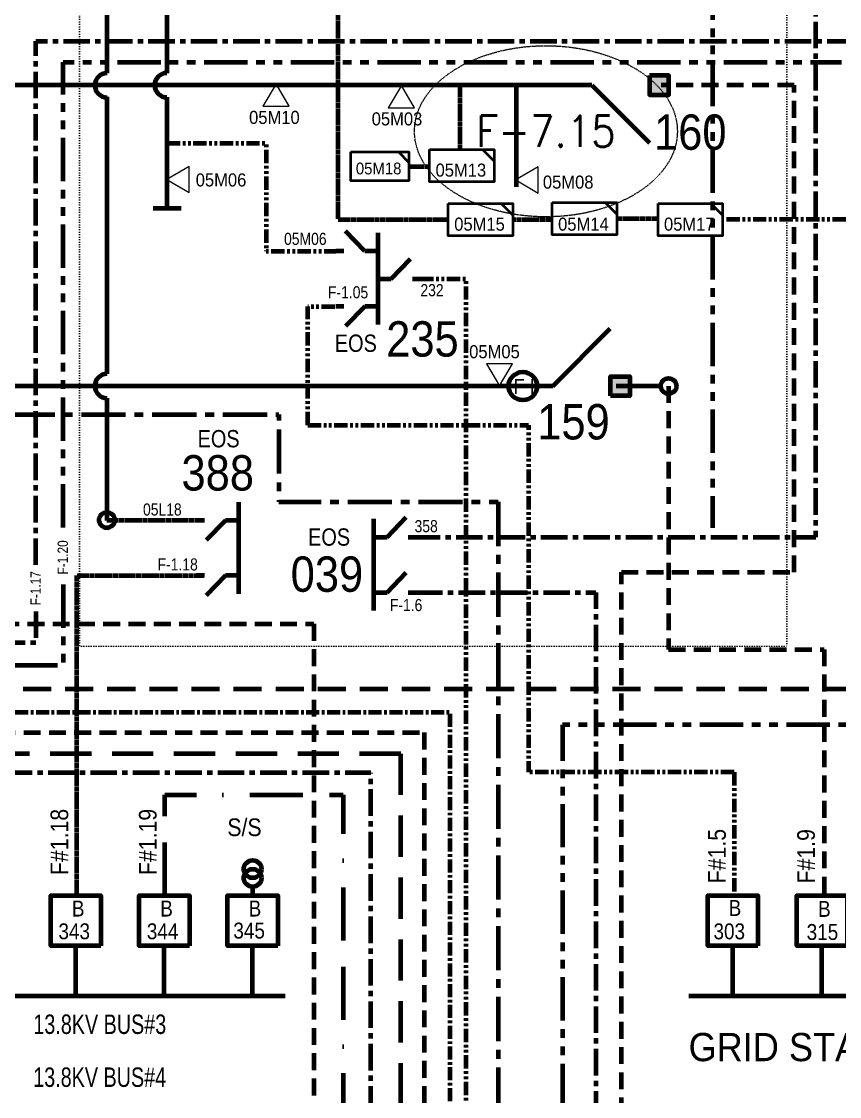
# Model space of a CAD drawing. Header units: metres. Extents: x 65984 to 144644, y -19036 to 23726.
# Drawn here: x 117916.4 to 118147.8, y 20156.4 to 20460.5 of the extents above; entities that cross this region are included whole.
import ezdxf
from ezdxf.enums import TextEntityAlignment as Align

# ---------------------------------------------------------------- set-up
doc = ezdxf.new("R2010")
doc.units = ezdxf.units.M
doc.header["$MEASUREMENT"] = 0
for name, pattern in [('( Border )', [1.75, 0.5, -0.25, 0.5, -0.25, 0, -0.25]), ('( Center )', [2, 1.25, -0.25, 0.25, -0.25]), ('( Phantom )', [2.5, 1.25, -0.25, 0.25, -0.25, 0.25, -0.25]), ('DGN Style 1', [0.6, 0, -0.6]), ('DGN Style 3', [0.013877, 0, -0.013877]), ('HIDDEN2', [2381.25, 1587.5, -793.75])]:
    doc.linetypes.add(name, pattern=pattern)
doc.layers.get('0').update_dxf_attribs({"color": 95, "lineweight": 40})
for name, color, linetype, lineweight in [('ABS', 7, 'Continuous', 40), ('ABS NUMBER', 112, 'Continuous', 30), ('d_eos', 111, 'Continuous', 40), ('d_eos no', 121, 'Continuous', 40), ('d_grid line', 7, 'DGN Style 1', 0), ('d_oh branch', 94, 'Continuous', 40), ('d_switch', 95, 'Continuous', 40), ('d_tf', 1, 'Continuous', 40), ('d_tf no', 6, 'Continuous', 40), ('d_tf_200', 1, 'Continuous', 40), ('d_ug cable', 95, 'Continuous', 40), ('d_ug main line', 95, 'Continuous', 40), ('d_unit sub', 7, 'Continuous', 40), ('EARTH FAULT INDICATOR', 95, 'Continuous', 40), ('FDR  1  16', 234, 'Continuous', 40), ('fedr no', 95, 'Continuous', 40), ('GRID STATION 01', 7, 'Continuous', 40), ('Level 37', 7, 'Continuous', 0), ('O H MAIN FEEDER', 4, 'Continuous', 100)]:
    doc.layers.add(name, color=color, linetype=linetype, lineweight=lineweight)
doc.styles.add('Style-Andalus', font='andlso.ttf')
doc.styles.add('Style-Arial', font='arial.ttf')
doc.styles.add('Style-ENGINEERING', font='ENGINEERING.shx')
doc.styles.add('Style-msdefault', font='msdefault.shx')
doc.styles.add('Style-STANDARD', font='STANDARD.shx')

# ---------------------------------------------------------------- blocks, each defined once
blk = doc.blocks.new('ABS2_1_1')
at = {"color": 0, "linetype": 'ByBlock', "lineweight": -2, "ltscale": 500}
for q in [(-29900, 43500), (0, 0)]:
    blk.add_line((0, 13600), q, dxfattribs=at)
at = {"color": 0, "linetype": 'ByBlock', "lineweight": -2, "ltscale": 500, "flags": 128}
for points in [[(5000, 43600), (-5000, 43600), (-5000, 53600), (5000, 53600)], [(3791, 49653), (3791, 49653), (3791, 49653)]]:
    blk.add_lwpolyline(points, close=True, dxfattribs=at)
at = {"color": 0, "linetype": 'ByBlock', "lineweight": -2, "ltscale": 500}
for points in [[(5000, 43600), (-5000, 43600), (5000, 53600), (-5000, 53600)], [(3791, 49653), (3791, 49653), (3791, 49653)]]:
    blk.add_solid(points, dxfattribs=at)
blk = doc.blocks.new('TFU_37')
at = {"layer": 'd_tf_200', "color": 7, "linetype": 'Continuous', "lineweight": 100}
blk.add_line((0, 10), (0, 0), dxfattribs=at)
for centre in [(0, 30), (0, 20)]:
    blk.add_circle(centre, 10, dxfattribs=at)
blk = doc.blocks.new('TF_8')
at = {"color": 0, "linetype": 'ByBlock', "lineweight": -2}
blk.add_line((6.3, 4.95), (9.9, 1.35), dxfattribs=at)
blk.add_3dface([(-10.1, 4.95), (9.9, 4.95), (9.9, -5.05), (-10.1, -5.05)], dxfattribs=at)
blk = doc.blocks.new('*U906')
at = {"layer": 'EARTH FAULT INDICATOR', "color": 2, "linetype": 'Continuous', "lineweight": 100}
blk.add_circle((0.02, 0.13), 4, dxfattribs=at)
at = {"layer": 'EARTH FAULT INDICATOR', "color": 2, "lineweight": 140, "style": 'Style-Andalus', "width": 0.9}
blk.add_text('F I', height=4.234, dxfattribs=at).set_placement((-2.61, 2.11), align=Align.TOP_LEFT)
blk = doc.blocks.new('*U1611')
at = {"layer": 'd_unit sub', "color": 3, "linetype": 'Continuous', "lineweight": 40, "flags": 128}
blk.add_lwpolyline([(20.01, 10), (20.01, 2.72), (12.81, 10)], close=True, dxfattribs=at)
at = {"layer": 'd_unit sub', "color": 3, "linetype": 'Continuous', "lineweight": 40, "xscale": 2, "yscale": 2, "zscale": 0.9363321571879382, "rotation": 359.9999999999999}
blk.add_blockref('TF_8', (0.21, 0.1), dxfattribs=at)
blk = doc.blocks.new('TRA1_132')
at = {"layer": 'd_tf', "color": 111, "linetype": 'Continuous', "lineweight": 0, "ltscale": 0.000286879, "flags": 128}
blk.add_lwpolyline([(10, -16.98), (0, 0.02), (-10, -16.98)], close=True, dxfattribs=at)
blk = doc.blocks.new('TRA1_131')
at = {"layer": 'd_tf', "color": 111, "linetype": 'Continuous', "lineweight": 0, "ltscale": 0.000286879, "xscale": 1.000046566207833, "yscale": 1.000046566207833, "zscale": 1.000046566207833, "rotation": 180}
blk.add_blockref('TRA1_132', (0, 0), dxfattribs=at)
blk = doc.blocks.new('TRA1_134')
at = {"layer": 'd_tf', "color": 3, "linetype": 'Continuous', "lineweight": 0, "ltscale": 0.000283255, "flags": 128}
blk.add_lwpolyline([(10, -17.02), (0, -0.02), (-10, -17.02)], close=True, dxfattribs=at)
blk = doc.blocks.new('TRA1_133')
at = {"layer": 'd_tf', "color": 3, "linetype": 'Continuous', "lineweight": 0, "ltscale": 0.000283255, "xscale": 1.000046566207834, "yscale": 1.000046566207834, "zscale": 1.000046566207834, "rotation": 180}
blk.add_blockref('TRA1_134', (0, 0), dxfattribs=at)
blk = doc.blocks.new('TRA1_156')
at = {"layer": 'd_tf', "color": 215, "linetype": 'Continuous', "lineweight": 0, "ltscale": 0.00028337, "flags": 128}
blk.add_lwpolyline([(10.06, -16.98), (0.06, 0.02), (-9.94, -16.98)], close=True, dxfattribs=at)
blk = doc.blocks.new('TRA1_155')
at = {"layer": 'd_tf', "color": 215, "linetype": 'Continuous', "lineweight": 0, "ltscale": 0.00028337, "xscale": 1.000046566207833, "yscale": 1.000046566207833, "zscale": 1.000046566207833, "rotation": 180}
blk.add_blockref('TRA1_156', (0, 0), dxfattribs=at)
blk = doc.blocks.new('*U2372')
at = {"layer": 'd_unit sub', "color": 13, "linetype": 'Continuous', "lineweight": 40, "flags": 128}
blk.add_lwpolyline([(20.01, 10), (20.01, 2.72), (12.81, 10)], close=True, dxfattribs=at)
at = {"layer": 'd_unit sub', "color": 13, "linetype": 'Continuous', "lineweight": 40, "xscale": 2, "yscale": 2, "zscale": 0.9363321571879382, "rotation": 359.9999999999999}
blk.add_blockref('TF_8', (0.21, 0.1), dxfattribs=at)

msp = doc.modelspace()

# ---------------------------------------------------------------- linework, layer by layer
at = {"layer": 'd_eos', "color": 7, "linetype": 'Continuous', "lineweight": 211, "ltscale": 0.54966}
for p, q in [((118013.55, 20395.55), (118008.1, 20401.16)), ((118017.27, 20374.77), (118017.28, 20400.68)), ((118007.58, 20395.55), (118005.32, 20395.55)), ((118017.27, 20395.55), (118013.55, 20395.55)), ((118021, 20387.73), (118026.45, 20393.34)), ((118017.27, 20387.73), (118021, 20387.73)), ((118026.97, 20387.73), (118029.23, 20387.73)), ((118007.58, 20379.91), (118005.32, 20379.91)), ((118013.55, 20379.9), (118008.1, 20374.29)), ((118017.28, 20379.91), (118013.55, 20379.91)), ((117977.86, 20298.59), (117977.86, 20324.51)), ((117968.16, 20319.37), (117965.9, 20319.37)), ((117974.13, 20319.37), (117968.68, 20313.76)), ((117977.86, 20319.37), (117974.13, 20319.37)), ((118016.07, 20293.85), (118016.07, 20319.76)), ((118019.8, 20314.63), (118025.25, 20320.24)), ((118016.07, 20314.63), (118019.8, 20314.63)), ((118025.76, 20314.63), (118028.03, 20314.63)), ((118019.8, 20298.99), (118025.25, 20304.6)), ((117968.16, 20303.73), (117965.9, 20303.73)), ((117974.13, 20303.73), (117968.68, 20298.11)), ((117977.85, 20303.73), (117974.13, 20303.73)), ((118016.07, 20298.99), (118019.8, 20298.99)), ((118025.77, 20298.99), (118028.03, 20298.99))]:
    msp.add_line(p, q, dxfattribs=at)
at = {"layer": 'd_grid line', "color": 7, "linetype": 'DGN Style 1', "lineweight": 0, "flags": 128}
msp.add_lwpolyline([(117932.86, 20573.81), (118132.86, 20573.81), (118132.86, 20283.81), (117932.86, 20283.81)], close=True, dxfattribs=at)
at = {"layer": 'd_oh branch', "color": 3, "linetype": 'Continuous', "lineweight": 100}
msp.add_line((118056.3, 20442.18), (118056.3, 20413.71), dxfattribs=at)
at = {"layer": 'd_ug cable', "color": 13, "linetype": 'DGN Style 3', "lineweight": 100}
for p, q in [((118055.38, 20404.43), (118066.53, 20404.43)), ((118084.76, 20404.72), (118096.47, 20404.72))]:
    msp.add_line(p, q, dxfattribs=at)
at = {"layer": 'd_ug cable', "color": 180, "linetype": 'DGN Style 3', "lineweight": 140}
msp.add_line((117965.9, 20319.37), (117940.59, 20319.37), dxfattribs=at)
at = {"layer": 'd_ug cable', "color": 215, "linetype": 'HIDDEN2', "lineweight": 158, "ltscale": 0.003}
msp.add_line((118143.4, 20282.87), (118143.4, 20213.95), dxfattribs=at)
at = {"layer": 'd_ug cable', "color": 13, "linetype": 'DGN Style 3', "lineweight": 100, "flags": 128}
msp.add_lwpolyline([(118012.99, 20471.04), (118005.91, 20471.04), (118005.91, 20404.43), (118037.14, 20404.43)], dxfattribs=at)
at = {"layer": 'd_ug cable', "color": 3, "linetype": 'DGN Style 3', "lineweight": 100, "flags": 128}
for points in [[(118040.44, 20442.44), (118040.44, 20424.29), (118040.48, 20424.29)], [(118025.96, 20419.44), (118031.94, 20419.44), (118031.94, 20419.47)]]:
    msp.add_lwpolyline(points, dxfattribs=at)
at = {"layer": 'd_ug cable', "color": 3, "linetype": 'HIDDEN2', "lineweight": 200, "ltscale": 0.003}
msp.add_lwpolyline([(118106.65, 20072.73), (118086.08, 20072.73), (118086.08, 20304.69), (118134.96, 20304.69), (118134.96, 20442.44), (118097.37, 20442.44)], dxfattribs=at)
at = {"layer": 'd_ug cable', "color": 215, "linetype": 'HIDDEN2', "lineweight": 158, "ltscale": 0.003}
msp.add_lwpolyline([(118099.45, 20357.36), (118099.45, 20282.87), (118143.4, 20282.87)], dxfattribs=at)
at = {"layer": 'd_ug cable', "color": 114, "linetype": 'HIDDEN2', "lineweight": 200, "ltscale": 0.003}
msp.add_lwpolyline([(117910.99, 20307.52), (117910.99, 20290.07), (117999.13, 20290.07), (117999.13, 20090.01), (117981.98, 20090.01), (117981.98, 20128.11)], dxfattribs=at)
at = {"layer": 'd_ug cable', "color": 180, "linetype": 'DGN Style 3', "lineweight": 140, "flags": 128}
msp.add_lwpolyline([(117932.11, 20213.23), (117932.11, 20303.73), (117967.94, 20303.73)], dxfattribs=at)
at = {"layer": 'd_ug cable', "color": 98, "linetype": 'HIDDEN2', "lineweight": 140, "ltscale": 0.003}
msp.add_lwpolyline([(117788.47, 20300.38), (117788.47, 20259.32), (118030.35, 20259.32), (118030.35, 19961.35)], dxfattribs=at)
at = {"layer": 'd_ug main line', "color": 111, "linetype": '( Phantom )', "lineweight": 158, "ltscale": 3}
msp.add_line((118117.97, 20248.12), (118117.97, 20212.55), dxfattribs=at)
at = {"layer": 'd_ug main line', "color": 1, "linetype": 'HIDDEN2', "lineweight": 158, "ltscale": 0.00735}
msp.add_lwpolyline([(118814.59, 20984.05), (118785.03, 20984.05), (118785.03, 20049.16), (118023.71, 20049.16), (118023.71, 20253.35), (117806.81, 20253.35), (117806.81, 20213.23)], dxfattribs=at)
at = {"layer": 'd_ug main line', "color": 253, "linetype": '( Phantom )', "lineweight": 158, "ltscale": 9.8, "flags": 128}
for points in [[(118202.06, 20603.56), (118202.06, 20593.52), (118111.87, 20593.52), (118111.87, 20317.26)], [(117928.2, 20317.35), (117928.2, 20448.98), (118148.37, 20448.98)], [(117928.2, 20301.21), (117928.2, 20278.33), (117729.76, 20278.33), (117729.76, 20096.76), (117782.04, 20096.76), (117782.04, 20127.51)]]:
    msp.add_lwpolyline(points, dxfattribs=at)
at = {"layer": 'd_ug main line', "color": 111, "linetype": '( Phantom )', "lineweight": 158, "ltscale": 3, "flags": 128}
for points in [[(117957.52, 20426.04), (117985.64, 20426.04), (117985.64, 20395.55), (118005.32, 20395.55)], [(118029.23, 20387.73), (118042.05, 20387.73), (118042.05, 20016.29), (119476.67, 20016.29), (119476.67, 20403.68), (119404.03, 20403.68)], [(117997.39, 20346.32), (117997.39, 20379.9), (118005.54, 20379.9)], [(117997.39, 20346.32), (118059.8, 20346.32), (118059.8, 20248.12)], [(118117.97, 20248.12), (118059.8, 20248.12)]]:
    msp.add_lwpolyline(points, dxfattribs=at)
at = {"layer": 'd_ug main line', "color": 13, "linetype": '( Phantom )', "lineweight": 158, "ltscale": 3, "flags": 128}
msp.add_lwpolyline([(118267.81, 20091.92), (118307.44, 20091.92), (118307.44, 20295.06), (118154.21, 20295.06), (118154.21, 20404.43), (118114.71, 20404.43)], dxfattribs=at)
at = {"layer": 'd_ug main line', "color": 215, "linetype": '( Center )', "lineweight": 158, "ltscale": 10, "flags": 128}
for points in [[(117833.37, 20349.28), (117989.19, 20349.28), (117989.19, 20324.59), (118051.2, 20324.59)], [(118051.2, 20324.59), (118051.2, 20033.51)]]:
    msp.add_lwpolyline(points, dxfattribs=at)
at = {"layer": 'd_ug main line', "color": 17, "linetype": '( Center )', "lineweight": 158, "ltscale": 2.94, "flags": 128}
msp.add_lwpolyline([(117827.56, 20295.64), (117827.56, 20265.13), (118037.61, 20265.13), (118037.61, 19944.1)], dxfattribs=at)
at = {"layer": 'd_ug main line', "color": 160, "linetype": 'HIDDEN2', "lineweight": 140, "ltscale": 0.005}
msp.add_lwpolyline([(118162.94, 20276.05), (118162.94, 20276.05), (118162.94, 20271.62), (117882.05, 20271.62), (117882.05, 20213.23)], dxfattribs=at)
at = {"layer": 'd_ug main line', "color": 234, "linetype": '( Phantom )', "lineweight": 158, "ltscale": 9.8, "flags": 128}
msp.add_lwpolyline([(118169.55, 20261.5), (118069.42, 20261.5), (118069.42, 20073.71), (117956.8, 20073.71), (117956.8, 20128.11)], dxfattribs=at)
at = {"layer": 'd_ug main line', "color": 60, "linetype": '( Border )', "lineweight": 140, "ltscale": 30, "flags": 128}
msp.add_lwpolyline([(117956.92, 20213.23), (117956.92, 20241.75), (118007.4, 20241.75), (118007.4, 19955.46)], dxfattribs=at)
at = {"layer": 'FDR  1  16', "color": 191, "linetype": '( Center )', "lineweight": 140, "ltscale": 6, "flags": 128}
for points in [[(118027.35, 20314.63), (118141.05, 20314.63), (118141.05, 20747.05), (118042.56, 20747.05), (118042.56, 20735.87)], [(118028.03, 20298.99), (118078.9, 20298.99), (118078.9, 20100.2), (118117.33, 20100.2)]]:
    msp.add_lwpolyline(points, dxfattribs=at)
at = {"layer": 'FDR  1  16', "color": 41, "linetype": '( Center )', "lineweight": 158, "ltscale": 6, "flags": 128}
msp.add_lwpolyline([(119426.01, 20464.94), (119456.5, 20464.94), (119456.5, 20042.24), (118015.24, 20042.24), (118015.24, 20247.97), (117831.35, 20247.97), (117831.35, 20213.23)], dxfattribs=at)
at = {"layer": 'FDR  1  16', "color": 74, "linetype": '( Center )', "lineweight": 200, "ltscale": 6, "flags": 128}
for points in [[(117920.47, 20306.78), (117920.47, 20454.96), (118155.94, 20454.96)], [(117920.51, 20293.63), (117920.51, 20284.69), (117907.3, 20284.69), (117907.3, 20213.23)]]:
    msp.add_lwpolyline(points, dxfattribs=at)
at = {"layer": 'fedr no', "color": 82, "linetype": 'DGN Style 3', "lineweight": 13, "true_color": 0x1dc70e}
msp.add_ellipse((118064.75, 20429.43), major_axis=(37.17, 0), ratio=0.651175, dxfattribs=at)
at = {"layer": 'GRID STATION 01', "color": 180, "lineweight": 211, "ltscale": 0.379284}
msp.add_line((117931.8, 20184.74), (117931.8, 20199.04), dxfattribs=at)
at = {"layer": 'GRID STATION 01', "color": 60, "lineweight": 211, "ltscale": 0.379284}
msp.add_line((117956.8, 20184.74), (117956.8, 20199.04), dxfattribs=at)
at = {"layer": 'GRID STATION 01', "color": 7, "lineweight": 211, "ltscale": 0.379284}
msp.add_line((117981.8, 20184.74), (117981.8, 20199.04), dxfattribs=at)
at = {"layer": 'GRID STATION 01', "color": 111, "lineweight": 211, "ltscale": 0.379284}
msp.add_line((118117.62, 20184.74), (118117.62, 20199.03), dxfattribs=at)
at = {"layer": 'GRID STATION 01', "color": 215, "lineweight": 211, "ltscale": 0.379284}
msp.add_line((118142.81, 20184.74), (118142.81, 20199.04), dxfattribs=at)
at = {"layer": 'GRID STATION 01', "lineweight": 211, "ltscale": 0.379284}
for p, q in [((117990.96, 20184.74), (117744.11, 20184.75)), ((118280.01, 20184.74), (118105.12, 20184.75))]:
    msp.add_line(p, q, dxfattribs=at)
at = {"layer": 'GRID STATION 01', "color": 180, "lineweight": 106, "ltscale": 0.379284, "flags": 128}
msp.add_lwpolyline([(117938.9, 20199.04), (117924.71, 20199.04), (117924.71, 20213.23), (117938.9, 20213.23)], close=True, dxfattribs=at)
at = {"layer": 'GRID STATION 01', "color": 60, "lineweight": 106, "ltscale": 0.379284, "flags": 128}
msp.add_lwpolyline([(117963.9, 20199.04), (117949.71, 20199.04), (117949.71, 20213.23), (117963.9, 20213.23)], close=True, dxfattribs=at)
at = {"layer": 'GRID STATION 01', "color": 7, "lineweight": 106, "ltscale": 0.379284, "flags": 128}
msp.add_lwpolyline([(117988.9, 20199.04), (117974.71, 20199.04), (117974.71, 20213.23), (117988.9, 20213.23)], close=True, dxfattribs=at)
at = {"layer": 'GRID STATION 01', "color": 111, "lineweight": 106, "ltscale": 0.379284, "flags": 128}
msp.add_lwpolyline([(118124.71, 20199.03), (118110.52, 20199.03), (118110.52, 20213.22), (118124.71, 20213.22)], close=True, dxfattribs=at)
at = {"layer": 'GRID STATION 01', "color": 215, "lineweight": 106, "ltscale": 0.379284, "flags": 128}
msp.add_lwpolyline([(118149.91, 20199.04), (118135.71, 20199.04), (118135.71, 20213.23), (118149.91, 20213.23)], close=True, dxfattribs=at)
at = {"layer": 'O H MAIN FEEDER', "color": 180, "lineweight": 211, "ltscale": 0.488306}
for p, q in [((117940.59, 20470.26), (117940.59, 20445.87)), ((117940.59, 20439.18), (117940.59, 20360.79)), ((117940.59, 20353.91), (117940.59, 20319.37))]:
    msp.add_line(p, q, dxfattribs=at)
at = {"layer": 'O H MAIN FEEDER', "color": 111, "lineweight": 211, "ltscale": 0.488306}
for p, q in [((117957.52, 20466.83), (117957.52, 20445.9)), ((117957.52, 20439.04), (117957.52, 20407.72)), ((117953.62, 20407.72), (117961.59, 20407.72))]:
    msp.add_line(p, q, dxfattribs=at)
at = {"layer": 'O H MAIN FEEDER', "color": 3, "lineweight": 211, "ltscale": 0.488306}
msp.add_line((118070.86, 20442.44), (117628.12, 20442.44), dxfattribs=at)
at = {"layer": 'O H MAIN FEEDER', "color": 215, "lineweight": 211, "ltscale": 0.488306}
for p, q in [((118063.64, 20357.36), (117764.75, 20357.36)), ((118097.24, 20357.36), (118084.65, 20357.36))]:
    msp.add_line(p, q, dxfattribs=at)
msp.add_circle((118099.45, 20357.36), 2.21, dxfattribs=at)
at = {"layer": 'O H MAIN FEEDER', "color": 180, "lineweight": 211, "ltscale": 0.488306}
msp.add_circle((117940.59, 20319.45), 2.21, dxfattribs=at)
for centre in [(117940.59, 20442.44), (117940.59, 20357.36)]:
    msp.add_arc(centre, 3.43, 90.2605, 269.7395, dxfattribs=at)
at = {"layer": 'O H MAIN FEEDER', "color": 111, "lineweight": 211, "ltscale": 0.488306}
msp.add_arc((117957.52, 20442.47), 3.43, 90.2605, 269.7395, dxfattribs=at)

# ---------------------------------------------------------------- block references
at = {"layer": 'ABS', "color": 7, "linetype": 'Continuous', "lineweight": 211, "ltscale": 0.812883, "xscale": 0.0005446322480400587, "zscale": 0.000360672857092237}
for p, yscale, rotation in [((118070.34, 20442.44), -0.0005446322480400591, 90.00000000000026), ((118059.27, 20357.36), 0.0005446322480400587, 269.9999999999997)]:
    msp.add_blockref('ABS2_1_1', p, dxfattribs=dict(at, yscale=yscale, rotation=rotation))
at = {"layer": 'd_tf', "color": 3, "linetype": 'Continuous', "lineweight": 0, "ltscale": 0.000283255, "xscale": 0.37, "yscale": 0.37, "zscale": 0.37}
for p, rotation in [((117988.41, 20442.82), 180), ((118023.87, 20442.35), 180), ((118056.25, 20415.67), 269.9999999999999)]:
    msp.add_blockref('TRA1_133', p, dxfattribs=dict(at, rotation=rotation))
at = {"layer": 'd_tf', "color": 111, "linetype": 'Continuous', "lineweight": 0, "ltscale": 0.000286879, "xscale": 0.37, "yscale": 0.37, "zscale": 0.37, "rotation": 269.9999999999999}
msp.add_blockref('TRA1_131', (117957.53, 20415.78), dxfattribs=at)
at = {"layer": 'd_tf', "color": 215, "linetype": 'Continuous', "lineweight": 0, "ltscale": 0.00028337, "xscale": 0.37, "yscale": 0.37, "zscale": 0.37, "rotation": 359.9999999999999}
msp.add_blockref('TRA1_155', (118051.65, 20357.41), dxfattribs=at)
at = {"layer": 'd_tf_200', "color": 7, "linetype": 'Continuous', "lineweight": 100, "xscale": 0.25, "yscale": 0.25, "zscale": 0.25, "rotation": 359.9999999999997}
msp.add_blockref('TFU_37', (117981.8, 20213.23), dxfattribs=at)
at = {"layer": 'd_unit sub', "color": 3, "linetype": 'Continuous', "lineweight": 40, "xscale": 0.4102027651644793, "yscale": 0.4102027651644793, "zscale": 0.4102027651644793, "rotation": 359.9999999999999}
msp.add_blockref('*U1611', (118017.75, 20419.49), dxfattribs=at)
at = {"layer": 'd_unit sub', "color": 3, "linetype": 'Continuous', "lineweight": 40, "xscale": 0.4557808501827548, "yscale": 0.4557808501827548, "zscale": 0.4557808501827548}
msp.add_blockref('*U1611', (118040.97, 20419.73), dxfattribs=at)
at = {"layer": 'd_unit sub', "color": 13, "linetype": 'Continuous', "lineweight": 40, "xscale": 0.4557808501827548, "yscale": 0.4557808501827548, "zscale": 0.4557808501827548}
for p in [(118046.25, 20404.44), (118105.58, 20404.44)]:
    msp.add_blockref('*U2372', p, dxfattribs=at)
at = {"layer": 'd_unit sub', "color": 13, "linetype": 'Continuous', "lineweight": 40, "xscale": 0.9115617003731556, "yscale": 0.9115617003731556, "zscale": 0.4267622666565712, "rotation": 359.9999999999999}
msp.add_blockref('TF_8', (118075.74, 20404.77), dxfattribs=at)
at = {"layer": 'EARTH FAULT INDICATOR', "color": 2, "linetype": 'Continuous', "lineweight": 100}
msp.add_blockref('*U906', (118058.2, 20357.22), dxfattribs=at)

# ---------------------------------------------------------------- texts
at = {"layer": 'ABS NUMBER', "color": 7, "lineweight": 140, "style": 'Style-Arial', "width": 0.88}
for s, p in [('160', (118095.32, 20424.19)), ('159', (118062.28, 20342.26))]:
    msp.add_text(s, height=10, dxfattribs=at).set_placement(p)
at = {"layer": 'd_eos no', "color": 7, "linetype": 'Continuous', "lineweight": 140, "style": 'Style-Arial', "width": 0.88}
for s, p in [('235', (118019.57, 20375.69)), ('388', (117961.67, 20337.81)), ('039', (117992.55, 20309.16))]:
    msp.add_text(s, height=10, dxfattribs=at).set_placement(p, align=Align.TOP_LEFT)
at = {"layer": 'd_switch', "color": 111, "linetype": 'Continuous', "lineweight": 30, "style": 'Style-ENGINEERING', "width": 0.857143}
for s, p in [('05M06', (117990.68, 20400.71)), ('232', (118029.25, 20386.21))]:
    msp.add_text(s, height=3.43, dxfattribs=at).set_placement(p, align=Align.TOP_LEFT)
msp.add_text('F-1.05', height=3.43, rotation=359.9925, dxfattribs=at).set_placement((118014.47, 20385.6), align=Align.TOP_RIGHT)
at = {"layer": 'd_switch', "color": 180, "linetype": 'Continuous', "lineweight": 30, "style": 'Style-ENGINEERING', "width": 0.857143}
for s, p in [('05L18', (117950.79, 20324.16)), ('F-1.18', (117954.92, 20308.62))]:
    msp.add_text(s, height=3.43, dxfattribs=at).set_placement(p, align=Align.TOP_LEFT)
at = {"layer": 'd_switch', "color": 191, "linetype": 'Continuous', "lineweight": 30, "style": 'Style-ENGINEERING', "width": 0.857143}
for s, p in [('358', (118027.6, 20319.45)), ('F-1.6', (118020.62, 20297.13))]:
    msp.add_text(s, height=3.43, dxfattribs=at).set_placement(p, align=Align.TOP_LEFT)
at = {"layer": 'd_switch', "color": 253, "linetype": 'Continuous', "lineweight": 30, "style": 'Style-msdefault', "width": 0.857143}
msp.add_text('F-1.20', height=2.92, rotation=90, dxfattribs=at).set_placement((117926.63, 20304.05), align=Align.TOP_LEFT)
at = {"layer": 'd_switch', "color": 74, "linetype": 'Continuous', "lineweight": 30, "style": 'Style-msdefault', "width": 0.857143}
msp.add_text('F-1.17', height=2.92, rotation=90, dxfattribs=at).set_placement((117918.94, 20295.31), align=Align.TOP_LEFT)
at = {"layer": 'd_tf no', "color": 3, "linetype": 'Continuous', "lineweight": 40, "style": 'Style-msdefault', "width": 0.945946}
for s, height, p in [('05M10', 3.7, (117980.79, 20435.21)), ('05M03', 3.7, (118015.47, 20434.79)), ('05M18', 3.33, (118010.99, 20420.57)), ('05M13', 3.7, (118033.53, 20420.3)), ('05M08', 3.7, (118063.89, 20416.9))]:
    msp.add_text(s, height=height, dxfattribs=at).set_placement(p, align=Align.TOP_LEFT)
at = {"layer": 'd_tf no', "color": 111, "linetype": 'Continuous', "lineweight": 40, "style": 'Style-msdefault', "width": 0.945946}
msp.add_text('05M06', height=3.7, dxfattribs=at).set_placement((117965.7, 20417.52), align=Align.TOP_LEFT)
at = {"layer": 'd_tf no', "color": 13, "linetype": 'Continuous', "lineweight": 40, "style": 'Style-msdefault', "width": 0.945946}
for s, p in [('05M15', (118038.81, 20405.01)), ('05M14', (118068.19, 20405.01)), ('05M17', (118098.14, 20405.01))]:
    msp.add_text(s, height=3.7, dxfattribs=at).set_placement(p, align=Align.TOP_LEFT)
at = {"layer": 'd_tf no', "color": 215, "linetype": 'Continuous', "lineweight": 40, "style": 'Style-msdefault', "width": 0.945946}
msp.add_text('05M05', height=3.7, dxfattribs=at).set_placement((118043.04, 20365.23))
at = {"layer": 'fedr no', "color": 6, "linetype": 'Continuous', "lineweight": 40, "insert": (118064.75, 20429.43), "char_height": 8.852, "attachment_point": 5, "style": 'Style-STANDARD'}
msp.add_mtext('F-7.15', dxfattribs=at)
at = {"layer": 'GRID STATION 01', "color": 180, "linetype": 'Continuous', "lineweight": 40, "style": 'Style-msdefault', "width": 0.9}
msp.add_text('F#1.18', height=5, rotation=90, dxfattribs=at).set_placement((117924.63, 20219.03), align=Align.TOP_LEFT)
at = {"layer": 'GRID STATION 01', "color": 60, "linetype": 'Continuous', "lineweight": 40, "style": 'Style-msdefault', "width": 0.9}
msp.add_text('F#1.19', height=5, rotation=90, dxfattribs=at).set_placement((117949.63, 20219.03), align=Align.TOP_LEFT)
at = {"layer": 'GRID STATION 01', "color": 7, "linetype": 'Continuous', "lineweight": 40, "style": 'Style-msdefault'}
for s, height, width, p in [('S/S', 5, 0.9, (117974.64, 20235.05)), ('B', 4.5, 0.888889, (117980.67, 20211.81)), ('345', 4.5, 0.888889, (117976.34, 20205.58))]:
    msp.add_text(s, height=height, dxfattribs=dict(at, width=width)).set_placement(p, align=Align.TOP_LEFT)
at = {"layer": 'GRID STATION 01', "color": 111, "linetype": 'Continuous', "lineweight": 40, "style": 'Style-msdefault', "width": 0.9}
msp.add_text('F#1.5', height=5, rotation=90, dxfattribs=at).set_placement((118110.63, 20216.7), align=Align.TOP_LEFT)
at = {"layer": 'GRID STATION 01', "color": 215, "linetype": 'Continuous', "lineweight": 40, "style": 'Style-msdefault', "width": 0.9}
msp.add_text('F#1.9', height=5, rotation=90, dxfattribs=at).set_placement((118135.82, 20216.65), align=Align.TOP_LEFT)
at = {"layer": 'GRID STATION 01', "color": 180, "linetype": 'Continuous', "lineweight": 40, "style": 'Style-msdefault', "width": 0.888889}
for s, p in [('B', (117930.67, 20211.81)), ('343', (117926.87, 20205.37))]:
    msp.add_text(s, height=4.5, dxfattribs=at).set_placement(p, align=Align.TOP_LEFT)
at = {"layer": 'GRID STATION 01', "color": 60, "linetype": 'Continuous', "lineweight": 40, "style": 'Style-msdefault', "width": 0.888889}
for s, p in [('B', (117955.67, 20211.81)), ('344', (117951.87, 20205.37))]:
    msp.add_text(s, height=4.5, dxfattribs=at).set_placement(p, align=Align.TOP_LEFT)
at = {"layer": 'GRID STATION 01', "color": 111, "linetype": 'Continuous', "lineweight": 40, "style": 'Style-msdefault', "width": 0.888889}
for s, p in [('B', (118116.43, 20211.98)), ('303', (118112.14, 20205.36))]:
    msp.add_text(s, height=4.5, dxfattribs=at).set_placement(p, align=Align.TOP_LEFT)
at = {"layer": 'GRID STATION 01', "color": 215, "linetype": 'Continuous', "lineweight": 40, "style": 'Style-msdefault', "width": 0.888889}
for s, p in [('B', (118141.72, 20211.71)), ('315', (118138.49, 20205.18))]:
    msp.add_text(s, height=4.5, dxfattribs=at).set_placement(p, align=Align.TOP_LEFT)
at = {"layer": 'GRID STATION 01', "linetype": 'Continuous', "lineweight": 40, "style": 'Style-Arial'}
for s, height, width, p in [('13.8KV BUS#3', 5.5, 0.727273, (117938.56, 20176.84)), ('GRID STATION#1', 7.9812, 0.916667, (118147.11, 20170.38)), ('13.8KV BUS#4', 5.5, 0.727273, (117938.53, 20161.86))]:
    msp.add_text(s, height=height, dxfattribs=dict(at, width=width)).set_placement(p, align=Align.MIDDLE_CENTER)
at = {"layer": 'Level 37', "color": 7, "linetype": 'Continuous', "lineweight": 100, "style": 'Style-msdefault', "width": 0.86}
for p in [(118016.93, 20371.93), (117978.12, 20344.92), (118009.37, 20317.1)]:
    msp.add_text('EOS', height=4.9, rotation=0.0004, dxfattribs=at).set_placement(p, align=Align.TOP_RIGHT)

doc.saveas('drawing.dxf')
